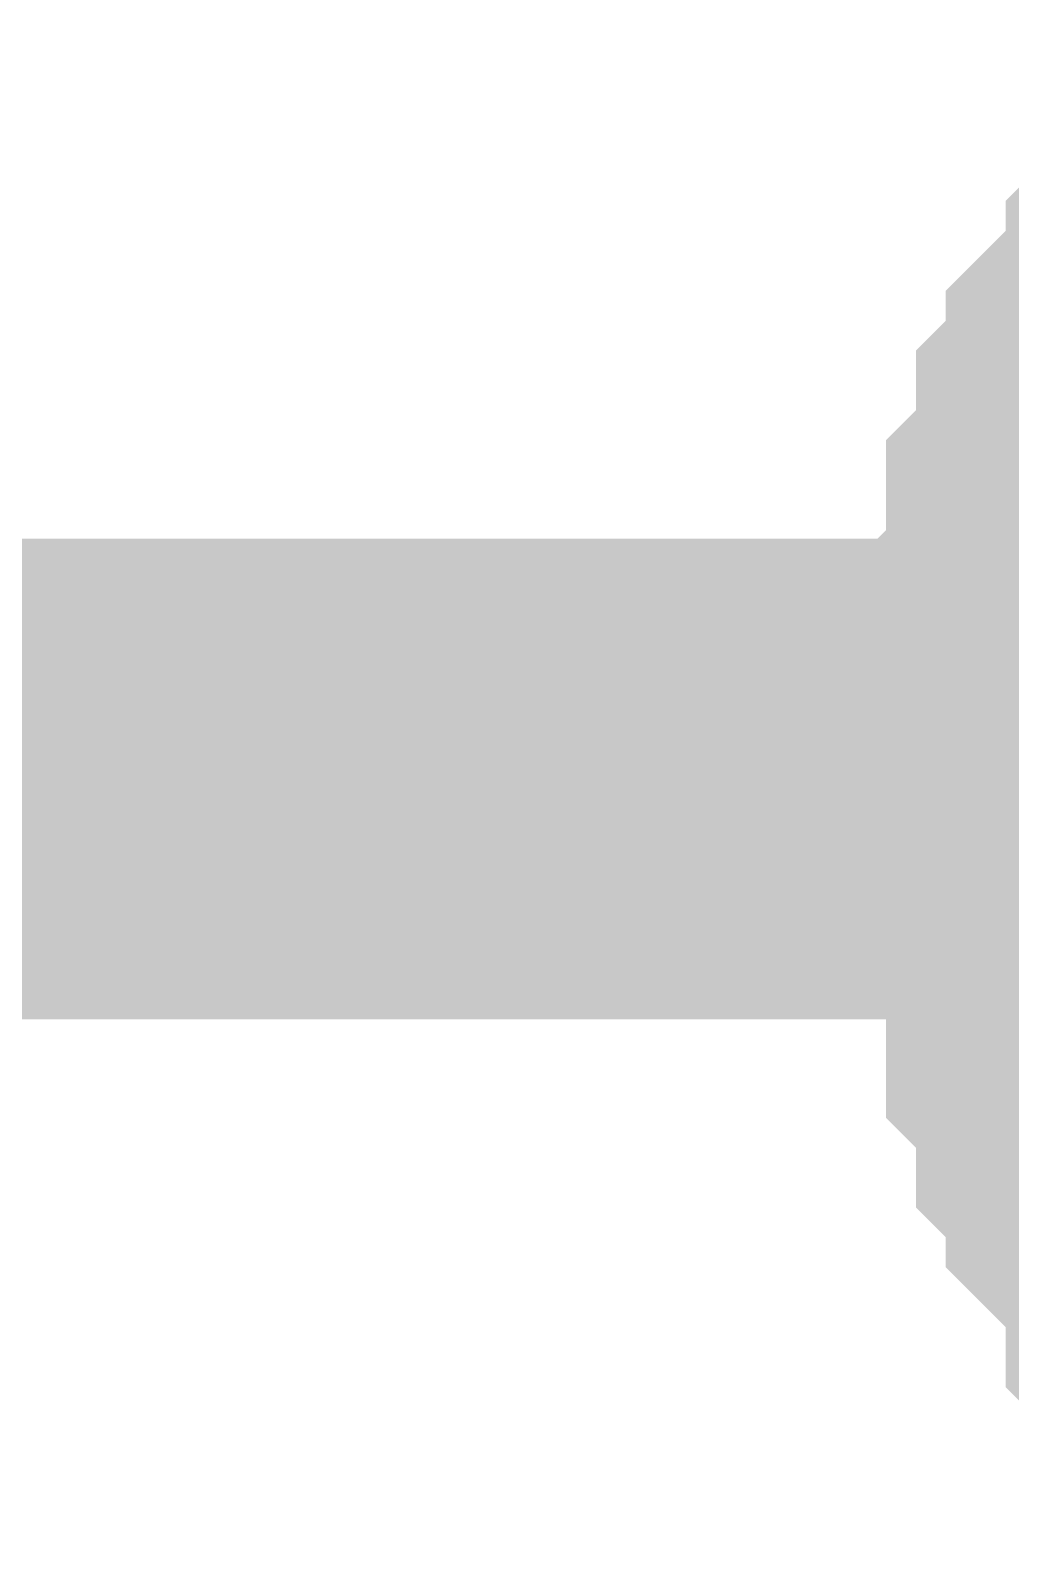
# Model space of a CAD drawing. Header units: inches. Extents: x 0 to 15, y 0 to 9.5.
# Drawn here: x 13.25226 to 13.27633, y 7.78078 to 7.81828 of the extents above; entities that cross this region are included whole.
import ezdxf

# ---------------------------------------------------------------- set-up
doc = ezdxf.new("R2010")
doc.units = ezdxf.units.IN
doc.header["$MEASUREMENT"] = 0
doc.layers.add('Sheet', color=255, linetype='Continuous')

msp = doc.modelspace()

# ---------------------------------------------------------------- linework, layer by layer
at = {"layer": 'Sheet'}
for points in [[(13.278436, 7.7999, 0.0118, 0.0118, 0), (13.278436, 7.800634, 0.0118, 0.0118, 0), (13.278436, 7.802103, 0.0118, 0.0118, 0), (13.278436, 7.802837, 0.0118, 0.0118, 0), (13.27917, 7.803571, 0.0118, 0.0118, 0), (13.27917, 7.80504, 0.0118, 0.0118, 0), (13.27917, 7.805775, 0.0118, 0.0118, 0), (13.279904, 7.806509, 0.0118, 0.0118, 0), (13.279904, 7.807978, 0.0118, 0.0118, 0), (13.280638, 7.808712, 0.0118, 0.0118, 0), (13.280638, 7.809447, 0.0118, 0.0118, 0), (13.281372, 7.810181, 0.0118, 0.0118, 0), (13.282106, 7.810915, 0.0118, 0.0118, 0), (13.282106, 7.81165, 0.0118, 0.0118, 0), (13.282841, 7.812384, 0.0118, 0.0118, 0)], [(13.278436, 7.7999, 0.0118, 0.0118, 0), (13.278436, 7.800634, 0.0118, 0.0118, 0), (13.278436, 7.802103, 0.0118, 0.0118, 0), (13.278436, 7.802837, 0.0118, 0.0118, 0), (13.27917, 7.803571, 0.0118, 0.0118, 0), (13.27917, 7.80504, 0.0118, 0.0118, 0), (13.27917, 7.805775, 0.0118, 0.0118, 0), (13.279904, 7.806509, 0.0118, 0.0118, 0), (13.279904, 7.807978, 0.0118, 0.0118, 0), (13.280638, 7.808712, 0.0118, 0.0118, 0), (13.280638, 7.809447, 0.0118, 0.0118, 0), (13.281372, 7.810181, 0.0118, 0.0118, 0), (13.282106, 7.810915, 0.0118, 0.0118, 0), (13.282106, 7.81165, 0.0118, 0.0118, 0), (13.282841, 7.812384, 0.0118, 0.0118, 0)], [(13.278436, 7.7999, 0.0118, 0.0118, 0), (13.278436, 7.800634, 0.0118, 0.0118, 0), (13.278436, 7.802103, 0.0118, 0.0118, 0), (13.278436, 7.802837, 0.0118, 0.0118, 0), (13.27917, 7.803571, 0.0118, 0.0118, 0), (13.27917, 7.80504, 0.0118, 0.0118, 0), (13.27917, 7.805775, 0.0118, 0.0118, 0), (13.279904, 7.806509, 0.0118, 0.0118, 0), (13.279904, 7.807978, 0.0118, 0.0118, 0), (13.280638, 7.808712, 0.0118, 0.0118, 0), (13.280638, 7.809447, 0.0118, 0.0118, 0), (13.281372, 7.810181, 0.0118, 0.0118, 0), (13.282106, 7.810915, 0.0118, 0.0118, 0), (13.282106, 7.81165, 0.0118, 0.0118, 0), (13.282841, 7.812384, 0.0118, 0.0118, 0)], [(13.278436, 7.7999, 0.0118, 0.0118, 0), (13.278436, 7.800634, 0.0118, 0.0118, 0), (13.278436, 7.802103, 0.0118, 0.0118, 0), (13.278436, 7.802837, 0.0118, 0.0118, 0), (13.27917, 7.803571, 0.0118, 0.0118, 0), (13.27917, 7.80504, 0.0118, 0.0118, 0), (13.27917, 7.805775, 0.0118, 0.0118, 0), (13.279904, 7.806509, 0.0118, 0.0118, 0), (13.279904, 7.807978, 0.0118, 0.0118, 0), (13.280638, 7.808712, 0.0118, 0.0118, 0), (13.280638, 7.809447, 0.0118, 0.0118, 0), (13.281372, 7.810181, 0.0118, 0.0118, 0), (13.282106, 7.810915, 0.0118, 0.0118, 0), (13.282106, 7.81165, 0.0118, 0.0118, 0), (13.282841, 7.812384, 0.0118, 0.0118, 0)], [(13.278436, 7.7999, 0.0118, 0.0118, 0), (13.278436, 7.800634, 0.0118, 0.0118, 0), (13.278436, 7.802103, 0.0118, 0.0118, 0), (13.278436, 7.802837, 0.0118, 0.0118, 0), (13.27917, 7.803571, 0.0118, 0.0118, 0), (13.27917, 7.80504, 0.0118, 0.0118, 0), (13.27917, 7.805775, 0.0118, 0.0118, 0), (13.279904, 7.806509, 0.0118, 0.0118, 0), (13.279904, 7.807978, 0.0118, 0.0118, 0), (13.280638, 7.808712, 0.0118, 0.0118, 0), (13.280638, 7.809447, 0.0118, 0.0118, 0), (13.281372, 7.810181, 0.0118, 0.0118, 0), (13.282106, 7.810915, 0.0118, 0.0118, 0), (13.282106, 7.81165, 0.0118, 0.0118, 0), (13.282841, 7.812384, 0.0118, 0.0118, 0)], [(13.278436, 7.7999, 0.0118, 0.0118, 0), (13.278436, 7.800634, 0.0118, 0.0118, 0), (13.278436, 7.802103, 0.0118, 0.0118, 0), (13.278436, 7.802837, 0.0118, 0.0118, 0), (13.27917, 7.803571, 0.0118, 0.0118, 0), (13.27917, 7.80504, 0.0118, 0.0118, 0), (13.27917, 7.805775, 0.0118, 0.0118, 0), (13.279904, 7.806509, 0.0118, 0.0118, 0), (13.279904, 7.807978, 0.0118, 0.0118, 0), (13.280638, 7.808712, 0.0118, 0.0118, 0), (13.280638, 7.809447, 0.0118, 0.0118, 0), (13.281372, 7.810181, 0.0118, 0.0118, 0), (13.282106, 7.810915, 0.0118, 0.0118, 0), (13.282106, 7.81165, 0.0118, 0.0118, 0), (13.282841, 7.812384, 0.0118, 0.0118, 0)], [(13.278436, 7.7999, 0.0118, 0.0118, 0), (13.278436, 7.800634, 0.0118, 0.0118, 0), (13.278436, 7.802103, 0.0118, 0.0118, 0), (13.278436, 7.802837, 0.0118, 0.0118, 0), (13.27917, 7.803571, 0.0118, 0.0118, 0), (13.27917, 7.80504, 0.0118, 0.0118, 0), (13.27917, 7.805775, 0.0118, 0.0118, 0), (13.279904, 7.806509, 0.0118, 0.0118, 0), (13.279904, 7.807978, 0.0118, 0.0118, 0), (13.280638, 7.808712, 0.0118, 0.0118, 0), (13.280638, 7.809447, 0.0118, 0.0118, 0), (13.281372, 7.810181, 0.0118, 0.0118, 0), (13.282106, 7.810915, 0.0118, 0.0118, 0), (13.282106, 7.81165, 0.0118, 0.0118, 0), (13.282841, 7.812384, 0.0118, 0.0118, 0)], [(12.898884, 7.7999, 0.0118, 0.0118, 0), (13.298258, 7.7999, 0.0118, 0.0118, 0)], [(13.282841, 7.786681, 0.0118, 0.0118, 0), (13.282106, 7.787415, 0.0118, 0.0118, 0), (13.282106, 7.788884, 0.0118, 0.0118, 0), (13.281372, 7.789618, 0.0118, 0.0118, 0), (13.280638, 7.790353, 0.0118, 0.0118, 0), (13.280638, 7.791087, 0.0118, 0.0118, 0), (13.279904, 7.791821, 0.0118, 0.0118, 0), (13.279904, 7.79329, 0.0118, 0.0118, 0), (13.27917, 7.794024, 0.0118, 0.0118, 0), (13.27917, 7.794759, 0.0118, 0.0118, 0), (13.27917, 7.795493, 0.0118, 0.0118, 0), (13.278436, 7.796962, 0.0118, 0.0118, 0), (13.278436, 7.797696, 0.0118, 0.0118, 0), (13.278436, 7.799165, 0.0118, 0.0118, 0), (13.278436, 7.7999, 0.0118, 0.0118, 0)], [(13.278436, 7.7999, 0.0118, 0.0118, 0), (13.278436, 7.7999, 0.0118, 0.0118, 0)], [(13.282841, 7.786681, 0.0118, 0.0118, 0), (13.282106, 7.787415, 0.0118, 0.0118, 0), (13.282106, 7.788884, 0.0118, 0.0118, 0), (13.281372, 7.789618, 0.0118, 0.0118, 0), (13.280638, 7.790353, 0.0118, 0.0118, 0), (13.280638, 7.791087, 0.0118, 0.0118, 0), (13.279904, 7.791821, 0.0118, 0.0118, 0), (13.279904, 7.79329, 0.0118, 0.0118, 0), (13.27917, 7.794024, 0.0118, 0.0118, 0), (13.27917, 7.794759, 0.0118, 0.0118, 0), (13.27917, 7.795493, 0.0118, 0.0118, 0), (13.278436, 7.796962, 0.0118, 0.0118, 0), (13.278436, 7.797696, 0.0118, 0.0118, 0), (13.278436, 7.799165, 0.0118, 0.0118, 0), (13.278436, 7.7999, 0.0118, 0.0118, 0)], [(13.278436, 7.7999, 0.0118, 0.0118, 0), (13.278436, 7.7999, 0.0118, 0.0118, 0)], [(13.282841, 7.786681, 0.0118, 0.0118, 0), (13.282106, 7.787415, 0.0118, 0.0118, 0), (13.282106, 7.788884, 0.0118, 0.0118, 0), (13.281372, 7.789618, 0.0118, 0.0118, 0), (13.280638, 7.790353, 0.0118, 0.0118, 0), (13.280638, 7.791087, 0.0118, 0.0118, 0), (13.279904, 7.791821, 0.0118, 0.0118, 0), (13.279904, 7.79329, 0.0118, 0.0118, 0), (13.27917, 7.794024, 0.0118, 0.0118, 0), (13.27917, 7.794759, 0.0118, 0.0118, 0), (13.27917, 7.795493, 0.0118, 0.0118, 0), (13.278436, 7.796962, 0.0118, 0.0118, 0), (13.278436, 7.797696, 0.0118, 0.0118, 0), (13.278436, 7.799165, 0.0118, 0.0118, 0), (13.278436, 7.7999, 0.0118, 0.0118, 0)], [(13.278436, 7.7999, 0.0118, 0.0118, 0), (13.278436, 7.7999, 0.0118, 0.0118, 0)], [(13.282841, 7.786681, 0.0118, 0.0118, 0), (13.282106, 7.787415, 0.0118, 0.0118, 0), (13.282106, 7.788884, 0.0118, 0.0118, 0), (13.281372, 7.789618, 0.0118, 0.0118, 0), (13.280638, 7.790353, 0.0118, 0.0118, 0), (13.280638, 7.791087, 0.0118, 0.0118, 0), (13.279904, 7.791821, 0.0118, 0.0118, 0), (13.279904, 7.79329, 0.0118, 0.0118, 0), (13.27917, 7.794024, 0.0118, 0.0118, 0), (13.27917, 7.794759, 0.0118, 0.0118, 0), (13.27917, 7.795493, 0.0118, 0.0118, 0), (13.278436, 7.796962, 0.0118, 0.0118, 0), (13.278436, 7.797696, 0.0118, 0.0118, 0), (13.278436, 7.799165, 0.0118, 0.0118, 0), (13.278436, 7.7999, 0.0118, 0.0118, 0)], [(13.278436, 7.7999, 0.0118, 0.0118, 0), (13.278436, 7.7999, 0.0118, 0.0118, 0)], [(13.282841, 7.786681, 0.0118, 0.0118, 0), (13.282106, 7.787415, 0.0118, 0.0118, 0), (13.282106, 7.788884, 0.0118, 0.0118, 0), (13.281372, 7.789618, 0.0118, 0.0118, 0), (13.280638, 7.790353, 0.0118, 0.0118, 0), (13.280638, 7.791087, 0.0118, 0.0118, 0), (13.279904, 7.791821, 0.0118, 0.0118, 0), (13.279904, 7.79329, 0.0118, 0.0118, 0), (13.27917, 7.794024, 0.0118, 0.0118, 0), (13.27917, 7.794759, 0.0118, 0.0118, 0), (13.27917, 7.795493, 0.0118, 0.0118, 0), (13.278436, 7.796962, 0.0118, 0.0118, 0), (13.278436, 7.797696, 0.0118, 0.0118, 0), (13.278436, 7.799165, 0.0118, 0.0118, 0), (13.278436, 7.7999, 0.0118, 0.0118, 0)], [(13.278436, 7.7999, 0.0118, 0.0118, 0), (13.278436, 7.7999, 0.0118, 0.0118, 0)], [(13.282841, 7.786681, 0.0118, 0.0118, 0), (13.282106, 7.787415, 0.0118, 0.0118, 0), (13.282106, 7.788884, 0.0118, 0.0118, 0), (13.281372, 7.789618, 0.0118, 0.0118, 0), (13.280638, 7.790353, 0.0118, 0.0118, 0), (13.280638, 7.791087, 0.0118, 0.0118, 0), (13.279904, 7.791821, 0.0118, 0.0118, 0), (13.279904, 7.79329, 0.0118, 0.0118, 0), (13.27917, 7.794024, 0.0118, 0.0118, 0), (13.27917, 7.794759, 0.0118, 0.0118, 0), (13.27917, 7.795493, 0.0118, 0.0118, 0), (13.278436, 7.796962, 0.0118, 0.0118, 0), (13.278436, 7.797696, 0.0118, 0.0118, 0), (13.278436, 7.799165, 0.0118, 0.0118, 0), (13.278436, 7.7999, 0.0118, 0.0118, 0)], [(13.278436, 7.7999, 0.0118, 0.0118, 0), (13.278436, 7.7999, 0.0118, 0.0118, 0)], [(13.282841, 7.786681, 0.0118, 0.0118, 0), (13.282106, 7.787415, 0.0118, 0.0118, 0), (13.282106, 7.788884, 0.0118, 0.0118, 0), (13.281372, 7.789618, 0.0118, 0.0118, 0), (13.280638, 7.790353, 0.0118, 0.0118, 0), (13.280638, 7.791087, 0.0118, 0.0118, 0), (13.279904, 7.791821, 0.0118, 0.0118, 0), (13.279904, 7.79329, 0.0118, 0.0118, 0), (13.27917, 7.794024, 0.0118, 0.0118, 0), (13.27917, 7.794759, 0.0118, 0.0118, 0), (13.27917, 7.795493, 0.0118, 0.0118, 0), (13.278436, 7.796962, 0.0118, 0.0118, 0), (13.278436, 7.797696, 0.0118, 0.0118, 0), (13.278436, 7.799165, 0.0118, 0.0118, 0), (13.278436, 7.7999, 0.0118, 0.0118, 0)], [(13.278436, 7.7999, 0.0118, 0.0118, 0), (13.278436, 7.7999, 0.0118, 0.0118, 0)]]:
    msp.add_lwpolyline(points, format="xyseb", dxfattribs=at)

doc.saveas('drawing.dxf')
